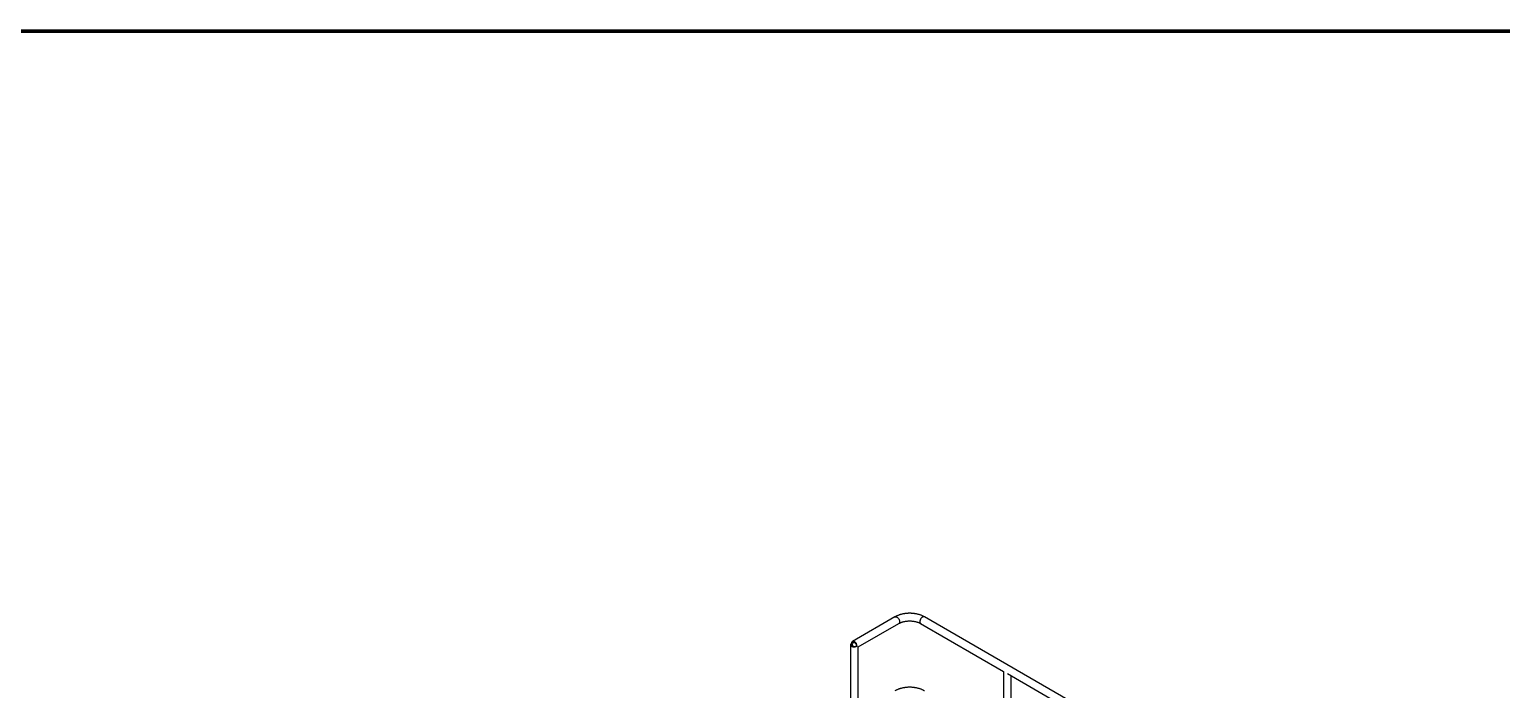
# Model space of a CAD drawing. Header units: millimetres. Extents: x 0 to 16187, y -20471 to 6290.
# Drawn here: x 551.7 to 958, y 2121.3 to 2303.5 of the extents above; entities that cross this region are included whole.
import ezdxf
from ezdxf.enums import TextEntityAlignment as Align

# ---------------------------------------------------------------- set-up
doc = ezdxf.new("R2010")
doc.units = ezdxf.units.MM
doc.layers.add('BORDER1', color=3, linetype='Continuous')
doc.layers.add('BORDER2', color=7, linetype='Continuous')
doc.styles.add('ROMANC', font='ROMANC', dxfattribs={"height": 5})
doc.styles.add('ROMANS', font='ROMANS.shx', dxfattribs={"width": 0.8})
doc.styles.add('ROMANT', font='ROMANT', dxfattribs={"height": 4})

# ---------------------------------------------------------------- blocks, each defined once
blk = doc.blocks.new('*U609')
at = {"layer": 'BORDER1', "color": 154, "true_color": 0x1859a9, "const_width": 1}
blk.add_lwpolyline([(1.81, 811), (1144, 811), (1144, 0), (0, 0), (0, 811)], close=True, dxfattribs=at)
at = {"layer": 'BORDER2', "flags": 8}
for tag, height, style, p in [('REV-A', 3.24, 'ROMANS', (986.93, 140.25)), ('RE-A', 8.06, 'ROMANT', (1084.63, 7.17))]:
    blk.add_attdef(tag, text='', height=height, dxfattribs=dict(at, style=style)).set_placement(p, align=Align.CENTER)
at = {"layer": 'BORDER2', "style": 'ROMANS', "width": 3.830216}
blk.add_attdef('DATE-A', text='', height=3.24, dxfattribs=at).set_placement((995.51, 140.25), (1008.51, 140.25), align=Align.FIT)
at = {"layer": 'BORDER2'}
for tag, height, style, p in [('DRN-A', 3.24, 'ROMANS', (1018.38, 140.25)), ('CHD-A', 3.24, 'ROMANS', (1032.35, 140.25)), ('APD-A', 3.24, 'ROMANS', (1046.64, 140.25)), ('CONS_CONT_VEND', 4.2, 'ROMANC', (1061.39, 72.83))]:
    blk.add_attdef(tag, text='', height=height, dxfattribs=dict(at, style=style)).set_placement(p, align=Align.CENTER)
at = {"layer": 'BORDER2', "style": 'ROMANS', "width": 0.8}
for tag, p, height in [('1:X', (997.23, 122.55), 3.5), ('LOC', (1042.74, 122.55), 3.5), ('PROJ_NO', (1118.64, 122.55), 3.5), ('CONS_DRG_NO', (1011, 63), 3)]:
    blk.add_attdef(tag, p, '', height=height, dxfattribs=at)
at = {"layer": 'BORDER2', "lineweight": 30, "width": 0.8, "flags": 104}
blk.add_attdef('COMMENTS-A', text='', height=2.2, dxfattribs=at).set_placement((1055.21, 142.07), align=Align.MIDDLE_LEFT)
at = {"layer": 'BORDER2', "style": 'ROMANS', "width": 0.8}
for tag, p in [('PROJECT_TITLE_1', (1061.07, 55.35)), ('PROJECT_TITLE_2', (1061.07, 49.3))]:
    blk.add_attdef(tag, text='', height=3.5, dxfattribs=at).set_placement(p, align=Align.MIDDLE)
at = {"layer": 'BORDER2', "style": 'ROMANT', "width": 0.8}
for tag, p in [('DRG_TITLE_1', (1061.07, 36.31)), ('DRG_TITLE_2', (1061.07, 28.31)), ('DRG_TITLE_3', (1061.07, 20.31))]:
    blk.add_attdef(tag, text='', height=5, dxfattribs=at).set_placement(p, align=Align.CENTER)
at = {"layer": 'BORDER2', "style": 'ROMANT'}
for tag, p in [('AR', (995, 7.17)), ('PA', (1011.74, 7.17)), ('DC', (1028.45, 7.17)), ('TS', (1120.84, 7.17))]:
    blk.add_attdef(tag, p, '', height=8.06, dxfattribs=at)
for tag, p in [('SRNO', (1074.7, 7.17)), ('SH', (1115.8, 7.18))]:
    blk.add_attdef(tag, text='', height=8.06, dxfattribs=at).set_placement(p, align=Align.RIGHT)
at = {"layer": 'BORDER2', "style": 'ROMANS', "flags": 2}
blk.add_attdef('TB_VERSION', text='', height=2, dxfattribs=at).set_placement((1, -1), align=Align.TOP_LEFT)

msp = doc.modelspace()

# ---------------------------------------------------------------- linework, layer by layer
at = {"color": 7, "linetype": 'Continuous', "lineweight": 25}
for p, q in [((790.5633, 2141.39757), (778.84655, 2134.63362)), ((949.62123, 2054.26641), (798.68929, 2141.39757)), ((780.429, 2133.1108), (791.61822, 2139.5702)), ((797.63437, 2139.5702), (820.54265, 2126.34554)), ((778.319, 2133.71994), (778.319, 2084.13963)), ((780.429, 2113.91556), (780.429, 2133.1108)), ((820.54265, 2126.34554), (820.54265, 2107.15029)), ((821.59773, 2125.73645), (859.43352, 2103.89431)), ((822.65265, 2107.15029), (822.65265, 2125.12746))]:
    msp.add_line(p, q, dxfattribs=at)
at = {"color": 7, "linetype": 'Continuous', "lineweight": 25, "flags": 128}
for points in [[(790.5633, 2141.39757), (790.63663, 2141.42948), (790.71776, 2141.44525), (790.80528, 2141.44456), (790.89768, 2141.42744), (790.99339, 2141.39418), (791.09076, 2141.34533)], [(798.68929, 2141.39757), (798.61596, 2141.42948), (798.53483, 2141.44525), (798.44731, 2141.44456), (798.35491, 2141.42744), (798.2592, 2141.39418), (798.16183, 2141.34533)], [(791.09076, 2141.34533), (791.18813, 2141.28175), (791.28384, 2141.20452), (791.37624, 2141.11496), (791.46376, 2141.01459), (791.5449, 2140.90515), (791.61826, 2140.7885), (791.6826, 2140.66664), (791.73682, 2140.54165), (791.77997, 2140.41567), (791.81134, 2140.29086), (791.83038, 2140.16935), (791.83676, 2140.05323), (791.83038, 2139.94447), (791.81134, 2139.84494), (791.77997, 2139.75635), (791.73682, 2139.6802), (791.6826, 2139.6178), (791.61826, 2139.57023), (791.61822, 2139.5702)], [(798.16183, 2141.34533), (798.06446, 2141.28175), (797.96875, 2141.20452), (797.87635, 2141.11496), (797.78883, 2141.01459), (797.7077, 2140.90515), (797.63433, 2140.7885), (797.56999, 2140.66664), (797.51578, 2140.54165), (797.47262, 2140.41567), (797.44125, 2140.29086), (797.42221, 2140.16935), (797.41583, 2140.05323), (797.42221, 2139.94447), (797.44125, 2139.84494), (797.47262, 2139.75635), (797.51578, 2139.6802), (797.56999, 2139.6178), (797.63433, 2139.57023), (797.63437, 2139.5702)], [(778.62801, 2134.1506), (778.57366, 2134.11675), (778.49079, 2134.05305), (778.42303, 2133.98365), (778.37154, 2133.90974), (778.3372, 2133.83258), (778.3206, 2133.75349), (778.32203, 2133.67383), (778.34146, 2133.59496), (778.37855, 2133.51822), (778.43268, 2133.44494), (778.50291, 2133.37636), (778.58805, 2133.31366), (778.68663, 2133.25792), (778.79698, 2133.21007), (778.9172, 2133.17096), (779.04523, 2133.14123), (779.17889, 2133.12141), (779.31589, 2133.11183), (779.45388, 2133.11265), (779.59051, 2133.12387)], [(779.65144, 2134.20022), (779.56685, 2134.21383), (779.44314, 2134.22465), (779.31801, 2134.22519), (779.19402, 2134.21545), (779.0737, 2134.19562), (778.95949, 2134.1661), (778.85372, 2134.12751), (778.75855, 2134.08062), (778.6759, 2134.02638), (778.60746, 2133.96591), (778.55462, 2133.90043), (778.51847, 2133.83127), (778.49973, 2133.75985), (778.49879, 2133.68762), (778.51567, 2133.61604), (778.55002, 2133.54658), (778.60114, 2133.48065), (778.668, 2133.41959), (778.74923, 2133.36465), (778.84318, 2133.31693), (778.94793, 2133.27742), (779.06136, 2133.24692), (779.18115, 2133.22605), (779.30487, 2133.21524), (779.43, 2133.21469), (779.55398, 2133.22444), (779.55398, 2133.22444)], [(778.62801, 2134.1506), (778.63439, 2134.25936), (778.65342, 2134.35888), (778.68479, 2134.44748), (778.72795, 2134.52363), (778.78216, 2134.58602), (778.8465, 2134.6336), (778.91987, 2134.66554), (779.001, 2134.68131), (779.08852, 2134.68062), (779.18092, 2134.6635), (779.27663, 2134.63023), (779.374, 2134.58139)], [(779.09657, 2133.23966), (779.03873, 2133.31106), (778.9679, 2133.41318), (778.90534, 2133.52155), (778.85231, 2133.63395), (778.80991, 2133.7481), (778.77899, 2133.86169), (778.76018, 2133.97238), (778.75387, 2134.07794), (778.76018, 2134.17621), (778.77899, 2134.26519), (778.80991, 2134.34307), (778.85231, 2134.40826), (778.90534, 2134.45945), (778.9679, 2134.49558), (779.03873, 2134.51592), (779.11639, 2134.52005), (779.19929, 2134.5079), (779.28575, 2134.47971), (779.374, 2134.43605)]]:
    msp.add_lwpolyline(points, dxfattribs=at)
at = {"color": 7, "linetype": 'Continuous', "lineweight": 25}
for centre, radius, start, end in [((780.41769, 2134.32237), 1.81423, 203.4947889, 214.9475117), ((779.3741, 2132.5125), 1.81648, 85.0494246, 96.4979252), ((778.50035, 2133.21558), 1.62133, 2.6054785, 57.3945217), ((778.65296, 2133.30369), 1.34244, 2.4871134, 57.5126713), ((779.44329, 2134.35194), 1.13292, 275.6069495, 299.0920536), ((779.45255, 2134.49558), 1.37864, 275.7431331, 298.9559669)]:
    msp.add_arc(centre, radius, start, end, dxfattribs=at)
for points, knots in [([(798.68929, 2141.39757), (798.64639, 2141.42189), (798.52446, 2141.49104), (798.31571, 2141.59806), (798.06068, 2141.71574), (797.79699, 2141.82412), (797.52553, 2141.92322), (797.24705, 2142.01291), (796.96229, 2142.09308), (796.67199, 2142.16367), (796.37689, 2142.22462), (796.07769, 2142.27587), (795.77511, 2142.31739), (795.46987, 2142.34915), (795.16268, 2142.37111), (794.85426, 2142.38326), (794.54532, 2142.3856), (794.23657, 2142.37812), (793.92875, 2142.36082), (793.62256, 2142.33374), (793.31873, 2142.29688), (793.01794, 2142.25027), (792.72089, 2142.19396), (792.42827, 2142.12799), (792.14077, 2142.05238), (791.85907, 2141.96719), (791.58388, 2141.87245), (791.31581, 2141.76827), (791.05585, 2141.6545), (790.80352, 2141.5319), (790.64351, 2141.44242), (790.5633, 2141.39757)], [0, 0, 0, 0, 0.019169212, 0.054483675, 0.089761973, 0.1250081, 0.160203016, 0.195335959, 0.230402543, 0.265403139, 0.300341551, 0.335224004, 0.370058386, 0.404853711, 0.439619733, 0.474366698, 0.509105164, 0.543845893, 0.578597006, 0.613368584, 0.648171566, 0.683016796, 0.717914883, 0.752875993, 0.787909542, 0.823023733, 0.858224904, 0.893516614, 0.928898421, 0.964364289, 1, 1, 1, 1]), ([(791.61822, 2139.5702), (791.64562, 2139.58574), (791.72546, 2139.63102), (791.86695, 2139.70348), (792.04602, 2139.78569), (792.23627, 2139.8632), (792.43678, 2139.93547), (792.64681, 2140.00192), (792.8655, 2140.06205), (793.09192, 2140.11542), (793.32511, 2140.16161), (793.56407, 2140.20031), (793.80775, 2140.23123), (794.0551, 2140.25415), (794.30503, 2140.2689), (794.55644, 2140.27537), (794.80822, 2140.27352), (795.05927, 2140.26334), (795.30844, 2140.24491), (795.55465, 2140.21835), (795.79679, 2140.18384), (796.03381, 2140.14162), (796.26466, 2140.09199), (796.48833, 2140.03532), (796.70385, 2139.97202), (796.91027, 2139.90257), (797.10679, 2139.82754), (797.2923, 2139.74745), (797.46998, 2139.66193), (797.57881, 2139.60121), (797.63437, 2139.5702)], [0, 0, 0, 0, 0.018543658, 0.054032016, 0.08964728, 0.125412405, 0.161330055, 0.197396311, 0.233602634, 0.269937307, 0.306386473, 0.342934879, 0.379566395, 0.416264364, 0.453011837, 0.489791708, 0.526586799, 0.563378618, 0.600145478, 0.636870165, 0.673535515, 0.710124488, 0.746620301, 0.783006646, 0.819268027, 0.855390258, 0.891361167, 0.927171588, 0.962816714, 1, 1, 1, 1]), ([(798.68929, 2120.98404), (798.64639, 2121.00837), (798.52446, 2121.07752), (798.31571, 2121.18454), (798.06068, 2121.30222), (797.79699, 2121.4106), (797.52553, 2121.5097), (797.24705, 2121.59939), (796.96229, 2121.67956), (796.67199, 2121.75015), (796.37689, 2121.8111), (796.07769, 2121.86235), (795.77511, 2121.90387), (795.46987, 2121.93563), (795.16268, 2121.95759), (794.85426, 2121.96974), (794.54532, 2121.97208), (794.23657, 2121.9646), (793.92875, 2121.9473), (793.62256, 2121.92022), (793.31873, 2121.88336), (793.01794, 2121.83675), (792.72089, 2121.78044), (792.42827, 2121.71447), (792.14077, 2121.63886), (791.85907, 2121.55367), (791.58388, 2121.45893), (791.31581, 2121.35475), (791.05585, 2121.24098), (790.80352, 2121.11838), (790.64351, 2121.02889), (790.5633, 2120.98404)], [0, 0, 0, 0, 0.019169212, 0.054483675, 0.089761973, 0.1250081, 0.160203016, 0.195335959, 0.230402543, 0.265403139, 0.300341551, 0.335224004, 0.370058386, 0.404853711, 0.439619733, 0.474366698, 0.509105164, 0.543845893, 0.578597006, 0.613368584, 0.648171566, 0.683016796, 0.717914883, 0.752875993, 0.787909542, 0.823023733, 0.858224904, 0.893516614, 0.928898421, 0.964364289, 1, 1, 1, 1])]:
    msp.add_open_spline(points, degree=3, knots=knots, dxfattribs=at)

# ---------------------------------------------------------------- block references
at = {"layer": 'BORDER1'}
msp.add_blockref('*U609', (30, 1491.98256), dxfattribs=at)

doc.saveas('drawing.dxf')
